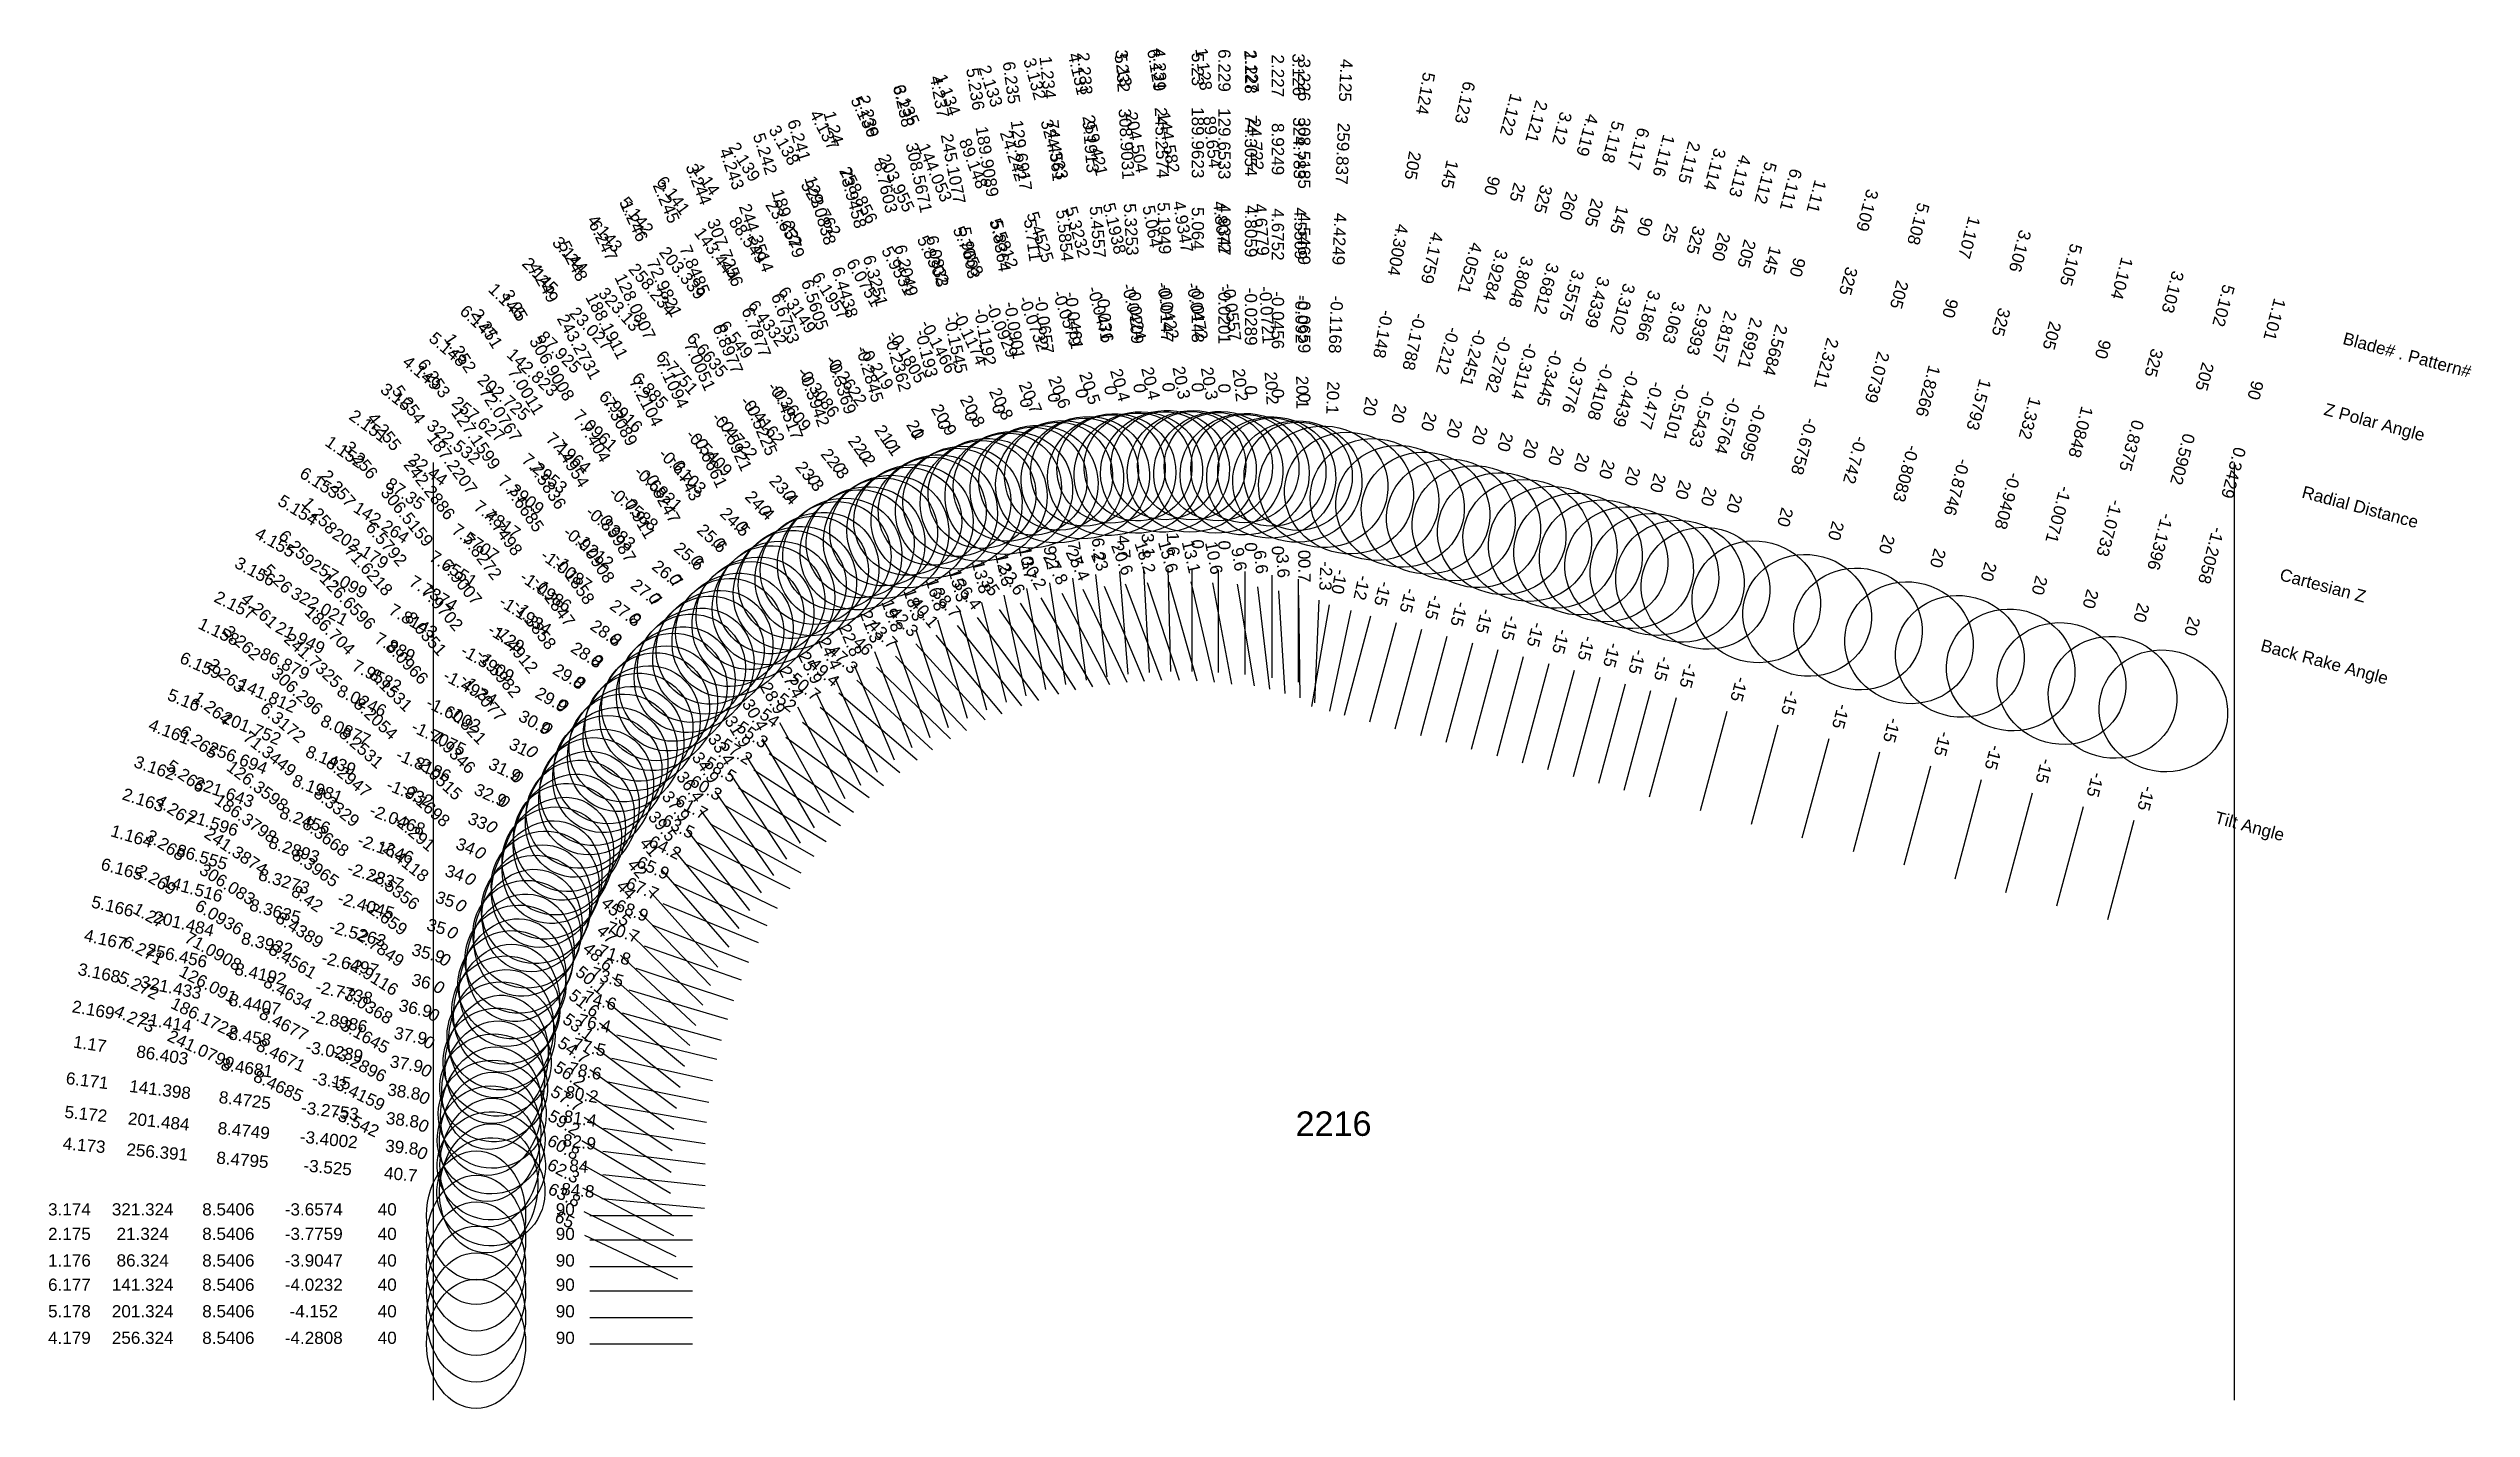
# Model space of a CAD drawing. Header units: inches. Extents: x 25.4 to 37.2, y 13.4 to 20.
import ezdxf
from ezdxf.enums import TextEntityAlignment as Align

# ---------------------------------------------------------------- set-up
doc = ezdxf.new("R2010")
doc.units = ezdxf.units.IN
doc.header["$MEASUREMENT"] = 0
for name, color, linetype, true_color in [('Blade_1', 30, 'Continuous', 0xff7f00), ('Blade_2', 7, 'Continuous', 0xcccc00), ('Blade_3', 7, 'Continuous', 0x00cc00), ('Blade_4', 7, 'Continuous', 0x00cccc), ('Blade_5', 7, 'Continuous', 0x0066cc), ('Blade_6', 190, 'Continuous', 0x7f00ff)]:
    doc.layers.add(name, color=color, linetype=linetype, true_color=true_color)
doc.styles.get("Standard").update_dxf_attribs({"font": 'arial.ttf'})

msp = doc.modelspace()

# ---------------------------------------------------------------- linework, layer by layer
for p, q in [((27.25, 18), (27.25, 13.445)), ((36, 18), (36, 13.445))]:
    msp.add_line(p, q)
at = {"layer": 'Blade_1'}
for p, q in [((30.469, 17.457), (30.523, 16.96)), ((31.194, 17.471), (31.194, 16.971)), ((30.613, 17.411), (30.789, 16.943)), ((31.256, 17.396), (31.314, 16.9)), ((29.807, 17.282), (29.939, 16.799)), ((30.001, 17.286), (30.288, 16.876)), ((31.805, 17.255), (31.676, 16.772)), ((29.405, 17.006), (29.764, 16.659)), ((32.547, 17.056), (32.418, 16.574)), ((29.201, 16.953), (29.408, 16.497)), ((33.289, 16.858), (33.159, 16.375)), ((34.031, 16.659), (33.901, 16.176)), ((28.692, 16.492), (28.967, 16.074)), ((28.882, 16.587), (29.293, 16.302)), ((34.772, 16.46), (34.643, 15.977)), ((35.514, 16.261), (35.385, 15.779)), ((28.472, 16.053), (28.922, 15.835)), ((28.299, 15.921), (28.634, 15.549)), ((28.201, 15.439), (28.681, 15.297)), ((28.059, 15.278), (28.451, 14.967)), ((28.077, 14.767), (28.571, 14.692)), ((27.973, 14.592), (28.409, 14.348)), ((28.011, 14.095), (28.511, 14.095))]:
    msp.add_line(p, q, dxfattribs=at)
for centre, major_axis, ratio in [((30.419, 17.927), (0.294, 0.111), 0.936085), ((31.193, 17.944), (0.312, 0.036), 0.938432), ((30.415, 17.954), (0.261, 0.028), 1), ((31.194, 17.971), (0.263, 0), 1), ((29.685, 17.738), (0.257, 0.18), 0.932742), ((29.675, 17.764), (0.253, 0.069), 1), ((31.948, 17.788), (0.303, -0.081), 0.939693), ((32.69, 17.589), (0.303, -0.081), 0.939693), ((29.008, 17.39), (0.218, 0.226), 0.909728), ((28.995, 17.408), (0.239, 0.108), 1), ((33.432, 17.39), (0.303, -0.081), 0.939693), ((34.173, 17.192), (0.303, -0.081), 0.939693), ((34.915, 16.993), (0.303, -0.081), 0.939693), ((28.429, 16.901), (0.179, 0.258), 0.876584), ((28.416, 16.909), (0.219, 0.145), 1), ((35.657, 16.794), (0.303, -0.081), 0.939693), ((27.975, 16.292), (0.137, 0.283), 0.848528), ((27.965, 16.292), (0.195, 0.176), 1), ((27.673, 15.595), (0.089, 0.301), 0.819266), ((27.667, 15.588), (0.163, 0.206), 1), ((27.537, 14.835), (0.128, 0.229), 1), ((27.532, 14.85), (0.047, 0.31), 0.779014), ((27.459, 14.095), (0, 0.314), 0.766045)]:
    msp.add_ellipse(centre, major_axis=major_axis, ratio=ratio, dxfattribs=at)
at = {"layer": 'Blade_2'}
for p, q in [((30.585, 17.471), (30.626, 16.972)), ((31.325, 17.454), (31.325, 16.954)), ((29.914, 17.321), (30.034, 16.836)), ((30.102, 17.317), (30.371, 16.896)), ((30.719, 17.418), (30.875, 16.943)), ((31.357, 17.378), (31.389, 16.879)), ((31.929, 17.222), (31.799, 16.739)), ((29.296, 17.017), (29.49, 16.556)), ((29.496, 17.06), (29.842, 16.699)), ((32.671, 17.023), (32.541, 16.54)), ((28.964, 16.667), (29.369, 16.373)), ((28.769, 16.577), (29.033, 16.152)), ((28.535, 16.154), (28.983, 15.931)), ((28.358, 16.024), (28.686, 15.647)), ((28.235, 15.544), (28.71, 15.388)), ((28.089, 15.388), (28.472, 15.068)), ((28.085, 14.882), (28.578, 14.797)), ((27.973, 14.707), (28.403, 14.451)), ((28.011, 14.224), (28.511, 14.224))]:
    msp.add_line(p, q, dxfattribs=at)
for centre, major_axis, ratio in [((30.547, 17.942), (0.298, 0.098), 0.93656), ((30.544, 17.969), (0.262, 0.022), 1), ((31.322, 17.928), (0.313, 0.02), 0.938707), ((31.325, 17.954), (0.263, 0), 1), ((29.804, 17.781), (0.264, 0.169), 0.933359), ((29.795, 17.807), (0.255, 0.063), 1), ((32.072, 17.755), (0.303, -0.081), 0.939693), ((29.115, 17.459), (0.227, 0.217), 0.910413), ((32.813, 17.556), (0.303, -0.081), 0.939693), ((29.102, 17.477), (0.242, 0.102), 1), ((28.518, 16.991), (0.185, 0.254), 0.884907), ((28.505, 17.001), (0.223, 0.139), 1), ((28.042, 16.4), (0.14, 0.281), 0.857485), ((28.03, 16.402), (0.198, 0.172), 1), ((27.711, 15.716), (0.098, 0.298), 0.819584), ((27.705, 15.709), (0.168, 0.201), 1), ((27.542, 14.976), (0.054, 0.309), 0.789227), ((27.544, 14.963), (0.134, 0.225), 1), ((27.459, 14.224), (0, 0.314), 0.766045)]:
    msp.add_ellipse(centre, major_axis=major_axis, ratio=ratio, dxfattribs=at)
at = {"layer": 'Blade_3'}
for p, q in [((30.702, 17.48), (30.729, 16.981)), ((31.453, 17.434), (31.453, 16.934)), ((30.023, 17.357), (30.13, 16.868)), ((30.202, 17.343), (30.454, 16.911)), ((30.825, 17.421), (30.96, 16.94)), ((31.455, 17.357), (31.461, 16.857)), ((32.052, 17.189), (31.923, 16.706)), ((29.394, 17.082), (29.576, 16.617)), ((29.596, 17.12), (29.933, 16.751)), ((32.794, 16.99), (32.665, 16.507)), ((29.044, 16.739), (29.438, 16.431)), ((33.536, 16.791), (33.407, 16.309)), ((28.849, 16.658), (29.102, 16.226)), ((34.278, 16.593), (34.149, 16.11)), ((35.02, 16.394), (34.89, 15.911)), ((28.596, 16.245), (29.037, 16.008)), ((28.417, 16.123), (28.735, 15.737)), ((28.275, 15.653), (28.747, 15.487)), ((28.122, 15.5), (28.497, 15.169)), ((28.1, 14.992), (28.59, 14.894)), ((27.984, 14.821), (28.406, 14.554)), ((28.011, 14.343), (28.511, 14.343))]:
    msp.add_line(p, q, dxfattribs=at)
for centre, major_axis, ratio in [((30.677, 17.952), (0.302, 0.084), 0.937002), ((30.675, 17.979), (0.262, 0.014), 1), ((29.925, 17.819), (0.271, 0.158), 0.934), ((29.917, 17.845), (0.256, 0.056), 1), ((31.449, 17.908), (0.314, 0.004), 0.938943), ((31.453, 17.934), (0.263, 0), 1), ((32.195, 17.722), (0.303, -0.081), 0.939693), ((29.225, 17.528), (0.232, 0.211), 0.917707), ((29.212, 17.548), (0.245, 0.095), 1), ((32.937, 17.523), (0.303, -0.081), 0.939693), ((33.679, 17.324), (0.303, -0.081), 0.939693), ((34.421, 17.125), (0.303, -0.081), 0.939693), ((28.609, 17.079), (0.193, 0.247), 0.885566), ((28.596, 17.089), (0.226, 0.133), 1), ((35.162, 16.927), (0.303, -0.081), 0.939693), ((28.111, 16.507), (0.149, 0.276), 0.85804), ((28.099, 16.509), (0.203, 0.167), 1), ((27.754, 15.835), (0.104, 0.296), 0.829114), ((27.747, 15.83), (0.174, 0.197), 1), ((27.559, 15.101), (0.062, 0.308), 0.78937), ((27.561, 15.088), (0.14, 0.222), 1), ((27.459, 14.343), (0, 0.314), 0.766045)]:
    msp.add_ellipse(centre, major_axis=major_axis, ratio=ratio, dxfattribs=at)
at = {"layer": 'Blade_4'}
for p, q in [((30.819, 17.485), (30.833, 16.986)), ((30.133, 17.389), (30.225, 16.898)), ((30.304, 17.366), (30.537, 16.923)), ((30.932, 17.421), (31.045, 16.934)), ((31.553, 17.332), (31.533, 16.833)), ((29.494, 17.135), (29.663, 16.665)), ((29.692, 17.162), (30.014, 16.78)), ((32.176, 17.156), (32.047, 16.673)), ((32.918, 16.957), (32.789, 16.474)), ((28.933, 16.738), (29.174, 16.3)), ((29.131, 16.812), (29.518, 16.495)), ((28.665, 16.336), (29.099, 16.089)), ((28.48, 16.22), (28.787, 15.825)), ((28.316, 15.754), (28.783, 15.574)), ((28.16, 15.607), (28.526, 15.266)), ((28.119, 15.107), (28.607, 14.998)), ((27.995, 14.937), (28.411, 14.659)), ((28.07, 14.425), (28.568, 14.379)), ((27.985, 14.247), (28.438, 14.035)), ((28.011, 13.719), (28.511, 13.719))]:
    msp.add_line(p, q, dxfattribs=at)
for centre, major_axis, ratio in [((30.806, 17.958), (0.306, 0.071), 0.937412), ((30.805, 17.985), (0.262, 0.007), 1), ((30.047, 17.853), (0.278, 0.147), 0.934526), ((30.04, 17.881), (0.258, 0.049), 1), ((31.575, 17.883), (0.314, -0.013), 0.939146), ((32.319, 17.689), (0.303, -0.081), 0.939693), ((29.336, 17.584), (0.24, 0.202), 0.91838), ((29.325, 17.606), (0.247, 0.089), 1), ((33.061, 17.49), (0.303, -0.081), 0.939693), ((28.705, 17.162), (0.199, 0.243), 0.89365), ((28.691, 17.175), (0.23, 0.127), 1), ((28.186, 16.609), (0.155, 0.273), 0.866802), ((28.173, 16.614), (0.207, 0.161), 1), ((27.802, 15.953), (0.113, 0.293), 0.82951), ((27.795, 15.948), (0.179, 0.192), 1), ((27.581, 15.226), (0.068, 0.307), 0.79944), ((27.58, 15.215), (0.146, 0.218), 1), ((27.531, 14.458), (0.111, 0.238), 1), ((27.52, 14.475), (0.029, 0.313), 0.757962), ((27.459, 13.719), (0, 0.314), 0.766045)]:
    msp.add_ellipse(centre, major_axis=major_axis, ratio=ratio, dxfattribs=at)
at = {"layer": 'Blade_5'}
for p, q in [((30.936, 17.485), (30.936, 16.985)), ((30.244, 17.416), (30.323, 16.923)), ((30.407, 17.385), (30.621, 16.933)), ((31.037, 17.416), (31.129, 16.924)), ((31.604, 17.309), (31.517, 16.816)), ((29.796, 17.209), (30.109, 16.819)), ((29.596, 17.188), (29.753, 16.714)), ((32.3, 17.123), (32.17, 16.64)), ((29.222, 16.882), (29.602, 16.557)), ((33.042, 16.924), (32.912, 16.441)), ((29.02, 16.813), (29.25, 16.369)), ((33.783, 16.725), (33.654, 16.242)), ((34.525, 16.526), (34.396, 16.044)), ((28.733, 16.421), (29.159, 16.16)), ((28.547, 16.313), (28.844, 15.91)), ((35.267, 16.328), (35.138, 15.845)), ((28.366, 15.859), (28.829, 15.669)), ((28.204, 15.715), (28.56, 15.364)), ((28.143, 15.22), (28.629, 15.102)), ((28.012, 15.052), (28.42, 14.763)), ((28.074, 14.542), (28.571, 14.489)), ((27.982, 14.363), (28.43, 14.143)), ((28.011, 13.848), (28.511, 13.848))]:
    msp.add_line(p, q, dxfattribs=at)
for centre, major_axis, ratio in [((30.936, 17.958), (0.309, 0.058), 0.937788), ((30.17, 17.883), (0.284, 0.135), 0.935072), ((30.164, 17.91), (0.259, 0.042), 1), ((30.936, 17.985), (0.263, 0), 1), ((31.7, 17.852), (0.309, -0.055), 0.939693), ((29.451, 17.639), (0.245, 0.196), 0.925386), ((29.439, 17.663), (0.249, 0.082), 1), ((32.442, 17.655), (0.303, -0.081), 0.939693), ((33.184, 17.457), (0.303, -0.081), 0.939693), ((28.804, 17.241), (0.204, 0.238), 0.901478), ((28.79, 17.257), (0.233, 0.121), 1), ((33.926, 17.258), (0.303, -0.081), 0.939693), ((34.668, 17.059), (0.303, -0.081), 0.939693), ((35.41, 16.86), (0.303, -0.081), 0.939693), ((28.263, 16.71), (0.164, 0.268), 0.867398), ((28.25, 16.715), (0.211, 0.156), 1), ((27.856, 16.068), (0.119, 0.29), 0.838878), ((27.847, 16.065), (0.184, 0.187), 1), ((27.607, 15.35), (0.074, 0.305), 0.809308), ((27.603, 15.341), (0.152, 0.214), 1), ((27.533, 14.584), (0.116, 0.236), 1), ((27.525, 14.6), (0.033, 0.312), 0.768595), ((27.459, 13.848), (0, 0.314), 0.766045)]:
    msp.add_ellipse(centre, major_axis=major_axis, ratio=ratio, dxfattribs=at)
at = {"layer": 'Blade_6'}
for p, q in [((30.356, 17.439), (30.423, 16.943)), ((31.065, 17.48), (31.065, 16.98)), ((30.51, 17.4), (30.705, 16.939)), ((31.157, 17.409), (31.24, 16.916)), ((29.701, 17.237), (29.845, 16.758)), ((29.894, 17.248), (30.191, 16.845)), ((31.709, 17.282), (31.605, 16.793)), ((32.423, 17.09), (32.294, 16.607)), ((29.109, 16.884), (29.327, 16.434)), ((29.309, 16.944), (29.677, 16.605)), ((33.165, 16.891), (33.036, 16.408)), ((28.808, 16.508), (29.229, 16.237)), ((28.618, 16.404), (28.904, 15.994)), ((28.416, 15.956), (28.872, 15.752)), ((28.251, 15.819), (28.598, 15.46)), ((28.168, 15.328), (28.65, 15.195)), ((28.033, 15.164), (28.433, 14.864)), ((28.075, 14.656), (28.571, 14.594)), ((27.975, 14.478), (28.418, 14.246)), ((28.011, 13.977), (28.511, 13.977))]:
    msp.add_line(p, q, dxfattribs=at)
for centre, major_axis, ratio in [((31.065, 17.953), (0.31, 0.052), 0.938129), ((30.294, 17.907), (0.289, 0.123), 0.935594), ((30.289, 17.934), (0.26, 0.035), 1), ((31.065, 17.98), (0.263, 0), 1), ((31.824, 17.821), (0.307, -0.065), 0.939693), ((29.567, 17.691), (0.253, 0.187), 0.926038), ((29.556, 17.715), (0.251, 0.076), 1), ((32.566, 17.622), (0.303, -0.081), 0.939693), ((33.308, 17.424), (0.303, -0.081), 0.939693), ((28.904, 17.318), (0.213, 0.231), 0.902161), ((28.891, 17.334), (0.236, 0.115), 1), ((28.345, 16.807), (0.17, 0.264), 0.875947), ((28.331, 16.814), (0.215, 0.15), 1), ((27.912, 16.181), (0.128, 0.287), 0.83934), ((27.903, 16.179), (0.189, 0.182), 1), ((27.636, 15.474), (0.083, 0.303), 0.809555), ((27.633, 15.464), (0.158, 0.21), 1), ((27.532, 14.71), (0.122, 0.232), 1), ((27.527, 14.725), (0.039, 0.312), 0.77898), ((27.459, 13.977), (0, 0.314), 0.766045)]:
    msp.add_ellipse(centre, major_axis=major_axis, ratio=ratio, dxfattribs=at)

# ---------------------------------------------------------------- texts
for s, height, p in [('Blade# . Pattern#', 0.05937, (36.532, 18.606)), ('Z Polar Angle', 0.05937, (36.44, 18.262)), ('Radial Distance', 0.05937, (36.333, 17.86)), ('Cartesian Z', 0.05937, (36.225, 17.459)), ('Back Rake Angle', 0.05937, (36.133, 17.115)), ('Tilt Angle', 0.0594, (35.909, 16.279))]:
    msp.add_text(s, height=height, rotation=345).set_placement(p, align=Align.MIDDLE_LEFT)
msp.add_text('2216', height=0.1187).set_placement((31.625, 14.789), align=Align.MIDDLE_CENTER)
at = {"layer": 'Blade_1'}
for s, rotation, p in [('1.234', 276.2, (30.207, 19.868)), ('1.128', 276.62, (30.965, 19.908)), ('1.228', 270, (31.194, 19.896)), ('1.134', 290.6094, (29.723, 19.777)), ('1.122', 255, (32.459, 19.697)), ('1.24', 285.3, (29.167, 19.621)), ('74.4561', 276.2, (30.245, 19.513)), ('89.654', 276.62, (31.006, 19.554)), ('74.3054', 270, (31.194, 19.54)), ('89.148', 290.6094, (29.848, 19.443)), ('1.116', 255, (33.201, 19.498)), ('1.14', 304.977, (28.552, 19.357)), ('73.9458', 285.3, (29.261, 19.277)), ('90', 255, (32.367, 19.353)), ('1.11', 255, (33.943, 19.3)), ('1.246', 294.4, (28.2, 19.161)), ('88.549', 304.977, (28.756, 19.065)), ('5.5854', 276.2, (30.29, 19.1)), ('4.8072', 276.62, (31.054, 19.141)), ('4.8059', 270, (31.194, 19.124)), ('90', 255, (33.109, 19.154)), ('1.107', 255, (34.685, 19.101)), ('5.5812', 290.6094, (29.995, 19.054)), ('72.9821', 294.4, (28.347, 18.837)), ('6.3251', 285.3, (29.371, 18.876)), ('4.0521', 255, (32.26, 18.952)), ('90', 255, (33.851, 18.956)), ('1.104', 255, (35.427, 18.902)), ('1.146', 315.9591, (27.588, 18.764)), ('6.3149', 304.977, (28.995, 18.725)), ('-0.0557', 276.62, (31.102, 18.728)), ('-0.0289', 270, (31.194, 18.709)), ('3.3102', 255, (33.002, 18.753)), ('-0.0732', 290.6094, (30.141, 18.665)), ('-0.0461', 276.2, (30.335, 18.687)), ('90', 255, (34.593, 18.757)), ('1.101', 255, (36.169, 18.703)), ('1.252', 303.4, (27.357, 18.516)), ('87.925', 315.9591, (27.844, 18.516)), ('-0.2362', 285.3, (29.48, 18.475)), ('-0.212', 255, (32.152, 18.55)), ('2.5684', 255, (33.743, 18.554)), ('7.0051', 294.4, (28.519, 18.458)), ('-0.2622', 304.977, (29.233, 18.384)), ('90', 255, (35.335, 18.558)), ('72.0767', 303.4, (27.553, 18.219)), ('20.6', 290.6094, (30.266, 18.332)), ('20.2', 276.62, (31.143, 18.374)), ('0', 270, (31.194, 18.352)), ('-0.4108', 255, (32.894, 18.351)), ('1.8266', 255, (34.485, 18.355)), ('90', 255, (36.076, 18.359)), ('6.9916', 315.9591, (28.142, 18.227)), ('0', 276.2, (30.373, 18.333)), ('-0.6095', 255, (33.636, 18.153)), ('1.0848', 255, (35.227, 18.156)), ('-0.5921', 294.4, (28.69, 18.08)), ('21.1', 304.977, (29.437, 18.092)), ('0', 285.3, (29.574, 18.132)), ('20', 255, (32.06, 18.206)), ('1.152', 325.2611, (26.805, 18.028)), ('-0.6103', 315.9591, (28.441, 17.938)), ('20', 255, (32.802, 18.007)), ('-0.8083', 255, (34.378, 17.954)), ('0.3429', 255, (35.969, 17.958)), ('87.35', 325.2611, (27.098, 17.825)), ('7.5836', 303.4, (27.782, 17.872)), ('1.258', 312, (26.677, 17.723)), ('24.5', 315.9591, (28.697, 17.691)), ('0', 294.4, (28.837, 17.755)), ('20', 255, (33.544, 17.809)), ('-1.0071', 255, (35.119, 17.755)), ('7.5707', 325.2611, (27.439, 17.588)), ('-1.2058', 255, (35.861, 17.556)), ('71.6218', 312, (26.915, 17.458)), ('-1.0908', 303.4, (28.01, 17.525)), ('6.2', 276.2, (30.456, 17.575)), ('20.6', 290.6094, (30.571, 17.522)), ('0', 270, (31.194, 17.59)), ('6.6', 276.62, (31.243, 17.514)), ('20', 255, (34.285, 17.61)), ('-1.0986', 325.2611, (27.781, 17.351)), ('15.3', 285.3, (29.775, 17.396)), ('35', 304.977, (29.933, 17.383)), ('20', 255, (35.027, 17.411)), ('-15', 255, (31.836, 17.37)), ('1.158', 334.2077, (26.196, 17.152)), ('8.0351', 312, (27.193, 17.149)), ('28.8', 325.2611, (28.074, 17.148)), ('0', 303.4, (28.207, 17.227)), ('-15', 255, (32.578, 17.171)), ('20', 255, (35.769, 17.212)), ('86.879', 334.2077, (26.517, 16.997)), ('24.4', 294.4, (29.152, 17.061)), ('46', 315.9591, (29.319, 17.089)), ('-1.7077', 312, (27.471, 16.84)), ('-15', 255, (33.32, 16.972)), ('1.264', 321.6, (26.158, 16.784)), ('8.0246', 334.2077, (26.891, 16.817)), ('-1.7075', 334.2077, (27.265, 16.636)), ('55.3', 325.2611, (28.785, 16.655)), ('-15', 255, (34.061, 16.774)), ('71.3449', 321.6, (26.438, 16.563)), ('0', 312, (27.71, 16.576)), ('33.4', 303.4, (28.626, 16.591)), ('-15', 255, (34.803, 16.575)), ('31.9', 334.2077, (27.586, 16.481)), ('8.3329', 321.6, (26.763, 16.304)), ('-15', 255, (35.545, 16.376)), ('1.164', 343.4989, (25.778, 16.157)), ('86.555', 343.4989, (26.119, 16.056)), ('-2.4118', 321.6, (27.089, 16.046)), ('64.2', 334.2077, (28.365, 16.104)), ('8.3273', 343.4989, (26.518, 15.938)), ('42', 312, (28.22, 16.009)), ('-2.4045', 343.4989, (26.916, 15.82)), ('1.27', 330.8, (25.856, 15.775)), ('35', 343.4989, (27.258, 15.718)), ('0', 321.6, (27.368, 15.825)), ('71.0908', 330.8, (26.167, 15.601)), ('73.5', 343.4989, (28.088, 15.473)), ('8.4634', 330.8, (26.53, 15.398)), ('51.6', 321.6, (27.966, 15.351)), ('1.17', 351.3706, (25.578, 15.147)), ('-3.1645', 330.8, (26.893, 15.195)), ('86.403', 351.3706, (25.93, 15.093)), ('8.4681', 351.3706, (26.341, 15.031)), ('0', 330.8, (27.204, 15.021)), ('-3.15', 351.3706, (26.752, 14.968)), ('38.8', 351.3706, (27.104, 14.915)), ('81.4', 351.3706, (27.96, 14.785)), ('60.8', 330.8, (27.869, 14.649)), ('1.176', 360, (25.483, 14.095)), ('86.324', 360, (25.839, 14.095)), ('8.5406', 360, (26.255, 14.095)), ('-3.9047', 360, (26.67, 14.095)), ('40', 360, (27.027, 14.095)), ('90', 360, (27.892, 14.095))]:
    msp.add_text(s, height=0.0594, rotation=rotation, dxfattribs=at).set_placement(p, align=Align.CENTER)
at = {"layer": 'Blade_2'}
for s, rotation, p in [('2.133', 288.1607, (29.931, 19.82)), ('2.233', 274.7, (30.387, 19.888)), ('2.127', 273.6348, (31.197, 19.9)), ('2.227', 270, (31.325, 19.879)), ('2.239', 283.8, (29.336, 19.676)), ('24.722', 273.6348, (31.219, 19.545)), ('2.121', 255, (32.583, 19.664)), ('2.139', 302.6392, (28.738, 19.445)), ('24.242', 288.1607, (30.042, 19.482)), ('9.1913', 274.7, (30.416, 19.532)), ('8.9249', 270, (31.325, 19.523)), ('2.115', 255, (33.325, 19.465)), ('8.7603', 283.8, (29.421, 19.33)), ('2.245', 292.8, (28.356, 19.252)), ('25', 255, (32.491, 19.32)), ('23.652', 302.6392, (28.93, 19.145)), ('5.4525', 288.1607, (30.172, 19.087)), ('5.4557', 274.7, (30.45, 19.118)), ('4.6779', 273.6348, (31.246, 19.13)), ('4.6752', 270, (31.325, 19.108)), ('25', 255, (33.233, 19.121)), ('2.145', 313.7131, (27.749, 18.888)), ('7.8485', 292.8, (28.494, 18.924)), ('6.2049', 283.8, (29.52, 18.927)), ('3.9284', 255, (32.383, 18.918)), ('6.1957', 302.6392, (29.155, 18.795)), ('-0.0721', 273.6348, (31.272, 18.715)), ('2.251', 301.9, (27.487, 18.636)), ('23.027', 313.7131, (27.995, 18.63)), ('-0.0579', 288.1607, (30.302, 18.692)), ('-0.031', 274.7, (30.484, 18.704)), ('-0.0456', 270, (31.325, 18.692)), ('3.1866', 255, (33.125, 18.72)), ('6.8977', 292.8, (28.655, 18.541)), ('-0.193', 283.8, (29.619, 18.523)), ('-0.2451', 255, (32.276, 18.517)), ('-0.219', 302.6392, (29.379, 18.445)), ('7.0011', 301.9, (27.676, 18.333)), ('6.885', 313.7131, (28.283, 18.33)), ('20.5', 288.1607, (30.413, 18.353)), ('0', 274.7, (30.513, 18.349)), ('20.2', 273.6348, (31.295, 18.36)), ('-0.4439', 255, (33.018, 18.318)), ('2.151', 323.9835, (26.92, 18.154)), ('-0.5225', 292.8, (28.816, 18.157)), ('0', 270, (31.325, 18.336)), ('-0.5409', 313.7131, (28.57, 18.029)), ('21', 302.6392, (29.571, 18.145)), ('0', 283.8, (29.704, 18.177)), ('20', 255, (32.184, 18.173)), ('22.44', 323.9835, (27.208, 17.944)), ('7.4954', 301.9, (27.895, 17.98)), ('20', 255, (32.925, 17.974)), ('2.257', 311, (26.767, 17.855)), ('7.4817', 323.9835, (27.544, 17.7)), ('24.4', 313.7131, (28.816, 17.772)), ('0', 292.8, (28.955, 17.829)), ('6.5792', 311, (27.001, 17.586)), ('-0.9987', 301.9, (28.115, 17.627)), ('-1.0087', 323.9835, (27.88, 17.455)), ('4.7', 274.7, (30.576, 17.589)), ('18.2', 288.1607, (30.682, 17.531)), ('0', 270, (31.325, 17.573)), ('3.6', 273.6348, (31.35, 17.496)), ('13.8', 283.8, (29.886, 17.437)), ('32.6', 302.6392, (30.038, 17.417)), ('2.157', 333.5095, (26.273, 17.281)), ('7.9702', 311, (27.273, 17.272)), ('27.8', 323.9835, (28.168, 17.246)), ('0', 301.9, (28.303, 17.325)), ('-15', 255, (31.96, 17.337)), ('21.949', 333.5095, (26.592, 17.123)), ('22.8', 292.8, (29.25, 17.126)), ('43.7', 313.7131, (29.414, 17.146)), ('-1.5982', 311, (27.546, 16.958)), ('-15', 255, (32.701, 17.138)), ('2.263', 320.1, (26.228, 16.944)), ('7.9582', 333.5095, (26.964, 16.937)), ('-1.6002', 333.5095, (27.336, 16.752)), ('6.3172', 320.1, (26.502, 16.715)), ('0', 311, (27.78, 16.69)), ('31.9', 301.9, (28.706, 16.678)), ('54', 323.9835, (28.868, 16.737)), ('31', 333.5095, (27.654, 16.593)), ('8.2947', 320.1, (26.821, 16.449)), ('2.163', 341.8298, (25.833, 16.333)), ('21.596', 341.8298, (26.171, 16.222)), ('-2.291', 320.1, (27.139, 16.182)), ('63.5', 333.5095, (28.429, 16.207)), ('8.2893', 341.8298, (26.566, 16.092)), ('41', 311, (28.28, 16.114)), ('2.269', 329.2, (25.89, 15.949)), ('-2.2837', 341.8298, (26.961, 15.962)), ('35', 341.8298, (27.3, 15.851)), ('0', 320.1, (27.413, 15.954)), ('6.0936', 329.2, (26.196, 15.766)), ('8.4561', 329.2, (26.553, 15.554)), ('71.8', 341.8298, (28.122, 15.581)), ('50.1', 320.1, (27.998, 15.464)), ('-3.0368', 329.2, (26.91, 15.341)), ('2.169', 350.1755, (25.594, 15.313)), ('21.414', 350.1755, (25.945, 15.253)), ('8.458', 350.1755, (26.355, 15.182)), ('0', 329.2, (27.216, 15.158)), ('-3.0239', 350.1755, (26.765, 15.111)), ('37.9', 350.1755, (27.116, 15.05)), ('80.2', 350.1755, (27.968, 14.902)), ('59.2', 329.2, (27.871, 14.768)), ('2.175', 360, (25.483, 14.224)), ('21.324', 360, (25.839, 14.224)), ('8.5406', 360, (26.255, 14.224)), ('-3.7759', 360, (26.67, 14.224)), ('40', 360, (27.027, 14.224)), ('90', 360, (27.892, 14.224))]:
    msp.add_text(s, height=0.0594, rotation=rotation, dxfattribs=at).set_placement(p, align=Align.CENTER)
at = {"layer": 'Blade_3'}
for s, rotation, p in [('3.132', 285.6025, (30.145, 19.856)), ('3.232', 273.1, (30.571, 19.901)), ('3.126', 270.663, (31.426, 19.884)), ('3.226', 270, (31.453, 19.859)), ('3.238', 282.3, (29.507, 19.726)), ('324.333', 285.6025, (30.241, 19.513)), ('308.9031', 273.1, (30.59, 19.546)), ('324.783', 270.663, (31.43, 19.528)), ('308.5185', 270, (31.453, 19.503)), ('3.12', 255, (32.707, 19.631)), ('3.138', 300.2164, (28.93, 19.527)), ('308.5671', 282.3, (29.582, 19.378)), ('3.244', 291.3, (28.513, 19.342)), ('3.114', 255, (33.449, 19.432)), ('323.762', 300.2164, (29.109, 19.22)), ('325', 255, (32.615, 19.287)), ('3.109', 255, (34.19, 19.233)), ('5.3232', 285.6025, (30.353, 19.113)), ('5.3253', 273.1, (30.612, 19.131)), ('4.5509', 270.663, (31.435, 19.113)), ('4.5469', 270, (31.453, 19.087)), ('3.144', 312.3382, (27.894, 18.989)), ('307.7256', 291.3, (28.642, 19.01)), ('6.0833', 282.3, (29.671, 18.972)), ('325', 255, (33.356, 19.088)), ('3.106', 255, (34.932, 19.035)), ('6.0751', 300.2164, (29.319, 18.86)), ('3.8048', 255, (32.507, 18.885)), ('3.25', 300.4, (27.622, 18.749)), ('323.13', 312.3382, (28.134, 18.725)), ('-0.0476', 285.6025, (30.465, 18.712)), ('-0.0209', 273.1, (30.635, 18.716)), ('325', 255, (34.098, 18.889)), ('3.103', 255, (35.674, 18.836)), ('6.7877', 291.3, (28.793, 18.623)), ('-0.092', 270.663, (31.44, 18.697)), ('-0.0659', 270, (31.453, 18.672)), ('3.063', 255, (33.249, 18.687)), ('325', 255, (34.84, 18.69)), ('306.9008', 300.4, (27.802, 18.442)), ('-0.1805', 300.2164, (29.528, 18.501)), ('-0.1545', 282.3, (29.76, 18.566)), ('-0.2782', 255, (32.399, 18.484)), ('2.3211', 255, (33.991, 18.488)), ('6.7751', 312.3382, (28.414, 18.418)), ('325', 255, (35.582, 18.492)), ('3.15', 321.9911, (27.052, 18.296)), ('-0.4517', 291.3, (28.944, 18.235)), ('20.4', 285.6025, (30.56, 18.369)), ('0', 273.1, (30.654, 18.36)), ('20.1', 270.663, (31.444, 18.341)), ('-0.477', 255, (33.141, 18.285)), ('1.5793', 255, (34.732, 18.289)), ('20.9', 300.2164, (29.707, 18.193)), ('0', 270, (31.453, 18.315)), ('322.532', 321.9911, (27.332, 18.077)), ('7.404', 300.4, (28.012, 18.084)), ('-0.4722', 312.3382, (28.693, 18.111)), ('0', 282.3, (29.835, 18.218)), ('20', 255, (32.307, 18.14)), ('-0.6758', 255, (33.883, 18.086)), ('0.8375', 255, (35.474, 18.09)), ('3.256', 309.5, (26.875, 17.994)), ('-0.8746', 255, (34.625, 17.888)), ('7.3909', 321.9911, (27.66, 17.821)), ('23.4', 312.3382, (28.933, 17.848)), ('0', 291.3, (29.074, 17.904)), ('20', 255, (33.049, 17.941)), ('306.5159', 309.5, (27.101, 17.719)), ('-0.911', 300.4, (28.223, 17.725)), ('20', 255, (33.791, 17.742)), ('-1.0733', 255, (35.367, 17.689)), ('-0.9212', 321.9911, (27.987, 17.565)), ('12.3', 282.3, (29.998, 17.473)), ('3.1', 273.1, (30.695, 17.598)), ('15.6', 285.6025, (30.793, 17.536)), ('0', 270, (31.453, 17.553)), ('20', 255, (34.533, 17.543)), ('3.156', 331.6682, (26.371, 17.445)), ('7.9007', 309.5, (27.366, 17.399)), ('27.7', 321.9911, (28.268, 17.345)), ('0', 300.4, (28.403, 17.418)), ('30.2', 300.2164, (30.143, 17.446)), ('0.7', 270.663, (31.454, 17.475)), ('322.021', 331.6682, (26.685, 17.276)), ('-15', 255, (32.083, 17.304)), ('20', 255, (35.275, 17.345)), ('3.262', 318.6, (26.303, 17.103)), ('-1.4912', 309.5, (27.63, 17.078)), ('21.3', 291.3, (29.351, 17.193)), ('42.3', 312.3382, (29.516, 17.208)), ('7.889', 331.6682, (27.051, 17.078)), ('-15', 255, (32.825, 17.105)), ('306.296', 318.6, (26.57, 16.868)), ('-1.4934', 331.6682, (27.416, 16.881)), ('-15', 255, (33.567, 16.906)), ('0', 309.5, (27.857, 16.803)), ('30.4', 300.4, (28.789, 16.76)), ('52', 321.9911, (28.95, 16.812)), ('30.9', 331.6682, (27.73, 16.712)), ('-15', 255, (34.309, 16.707)), ('8.2531', 318.6, (26.882, 16.593)), ('3.162', 340.6769, (25.889, 16.489)), ('-15', 255, (35.05, 16.509)), ('321.643', 340.6769, (26.225, 16.372)), ('-2.1698', 318.6, (27.194, 16.318)), ('61.7', 331.6682, (28.492, 16.301)), ('8.2456', 340.6769, (26.618, 16.234)), ('39.5', 309.5, (28.342, 16.215)), ('3.268', 327.7, (25.934, 16.117)), ('-2.1646', 340.6769, (27.01, 16.096)), ('0', 318.6, (27.461, 16.082)), ('306.083', 327.7, (26.235, 15.927)), ('34', 340.6769, (27.346, 15.979)), ('8.4389', 327.7, (26.586, 15.705)), ('70.7', 340.6769, (28.163, 15.692)), ('3.168', 348.6038, (25.622, 15.492)), ('-2.9116', 327.7, (26.938, 15.482)), ('48.6', 318.6, (28.033, 15.578)), ('321.433', 348.6038, (25.971, 15.422)), ('8.4407', 348.6038, (26.378, 15.339)), ('-2.8986', 348.6038, (26.786, 15.257)), ('0', 327.7, (27.239, 15.292)), ('37.9', 348.6038, (27.135, 15.187)), ('78.6', 348.6038, (27.983, 15.016)), ('57.7', 327.7, (27.883, 14.885)), ('3.174', 360, (25.483, 14.343)), ('321.324', 360, (25.839, 14.343)), ('8.5406', 360, (26.255, 14.343)), ('-3.6574', 360, (26.67, 14.343)), ('40', 360, (27.027, 14.343)), ('90', 360, (27.892, 14.343))]:
    msp.add_text(s, height=0.0594, rotation=rotation, dxfattribs=at).set_placement(p, align=Align.CENTER)
at = {"layer": 'Blade_4'}
for s, rotation, p in [('4.131', 283.1353, (30.357, 19.882)), ('4.231', 271.6, (30.751, 19.91)), ('4.125', 267.6965, (31.655, 19.858)), ('4.237', 280.7, (29.682, 19.772)), ('4.137', 297.8121, (29.125, 19.602)), ('259.421', 283.1353, (30.438, 19.535)), ('245.2574', 271.6, (30.761, 19.553)), ('4.119', 255, (32.83, 19.598)), ('245.1077', 280.7, (29.748, 19.422)), ('259.837', 267.6965, (31.64, 19.502)), ('4.243', 289.8, (28.673, 19.417)), ('258.856', 297.8121, (29.291, 19.286)), ('4.113', 255, (33.572, 19.399)), ('260', 255, (32.738, 19.254)), ('4.143', 310.1304, (28.063, 19.095)), ('244.3514', 289.8, (28.793, 19.082)), ('5.1938', 283.1353, (30.532, 19.131)), ('5.1949', 271.6, (30.773, 19.138)), ('4.4249', 267.6965, (31.624, 19.087)), ('5.9603', 280.7, (29.826, 19.014)), ('260', 255, (33.48, 19.055)), ('4.249', 298.9, (27.761, 18.861)), ('258.234', 310.1304, (28.292, 18.823)), ('5.9531', 297.8121, (29.485, 18.919)), ('3.6812', 255, (32.631, 18.852)), ('-0.0424', 283.1353, (30.627, 18.726)), ('-0.0147', 271.6, (30.784, 18.723)), ('243.2731', 298.9, (27.933, 18.549)), ('6.6753', 289.8, (28.934, 18.691)), ('-0.1192', 280.7, (29.903, 18.605)), ('-0.1168', 267.6965, (31.607, 18.672)), ('2.9393', 255, (33.372, 18.653)), ('6.6635', 310.1304, (28.56, 18.505)), ('-0.1466', 297.8121, (29.679, 18.551)), ('4.149', 320.6846, (27.176, 18.414)), ('-0.3114', 255, (32.523, 18.451)), ('-0.3942', 289.8, (29.075, 18.3)), ('20.4', 283.1353, (30.708, 18.379)), ('0', 271.6, (30.794, 18.366)), ('20.1', 267.6965, (31.592, 18.316)), ('-0.5101', 255, (33.265, 18.252)), ('257.627', 320.6846, (27.451, 18.188)), ('7.3089', 298.9, (28.134, 18.185)), ('-0.4162', 310.1304, (28.828, 18.187)), ('20.8', 297.8121, (29.845, 18.236)), ('0', 280.7, (29.969, 18.255)), ('4.255', 307.9, (26.99, 18.133)), ('20', 255, (32.431, 18.107)), ('242.2886', 307.9, (27.209, 17.852)), ('7.2953', 320.6846, (27.773, 17.925)), ('-0.8247', 298.9, (28.335, 17.821)), ('23.3', 310.1304, (29.058, 17.915)), ('0', 289.8, (29.196, 17.965)), ('20', 255, (33.173, 17.908)), ('4.155', 330.3425, (26.468, 17.587)), ('-0.8383', 320.6846, (28.094, 17.662)), ('7.8272', 307.9, (27.464, 17.524)), ('0', 298.9, (28.507, 17.509)), ('10.7', 280.7, (30.11, 17.506)), ('27.8', 297.8121, (30.249, 17.471)), ('1.6', 271.6, (30.816, 17.604)), ('13.1', 283.1353, (30.905, 17.536)), ('257.099', 330.3425, (26.778, 17.411)), ('26.7', 320.6846, (28.37, 17.436)), ('-2.3', 267.6965, (31.558, 17.451)), ('4.261', 317, (26.387, 17.261)), ('7.8143', 330.3425, (27.139, 17.205)), ('-1.3858', 307.9, (27.72, 17.196)), ('19.8', 289.8, (29.454, 17.247)), ('40.1', 310.1304, (29.615, 17.253)), ('-15', 255, (32.207, 17.271)), ('241.7325', 317, (26.647, 17.018)), ('-1.3909', 330.3425, (27.5, 17)), ('-15', 255, (32.949, 17.072)), ('0', 307.9, (27.939, 16.915)), ('50.7', 320.6846, (29.039, 16.888)), ('8.2054', 317, (26.951, 16.735)), ('29.9', 330.3425, (27.81, 16.823)), ('28.9', 298.9, (28.875, 16.842)), ('4.161', 338.8597, (25.958, 16.666)), ('256.694', 338.8597, (26.291, 16.538)), ('8.1981', 338.8597, (26.678, 16.388)), ('-2.0515', 317, (27.255, 16.451)), ('4.267', 326.2, (25.98, 16.286)), ('37.9', 307.9, (28.407, 16.313)), ('60.3', 330.3425, (28.562, 16.395)), ('-2.0468', 338.8597, (27.066, 16.238)), ('0', 317, (27.516, 16.209)), ('241.3874', 326.2, (26.276, 16.088)), ('34', 338.8597, (27.398, 16.109)), ('8.42', 326.2, (26.622, 15.857)), ('68.9', 338.8597, (28.206, 15.797)), ('4.167', 347.4832, (25.651, 15.655)), ('256.456', 347.4832, (25.999, 15.577)), ('-2.7849', 326.2, (26.967, 15.625)), ('47', 317, (28.073, 15.688)), ('8.4192', 347.4832, (26.405, 15.487)), ('-2.7738', 347.4832, (26.811, 15.397)), ('0', 326.2, (27.263, 15.427)), ('4.273', 335, (25.787, 15.272)), ('36.9', 347.4832, (27.158, 15.32)), ('241.0799', 335, (26.11, 15.121)), ('77.5', 347.4832, (28.003, 15.132)), ('56.2', 326.2, (27.897, 15.003)), ('8.4685', 335, (26.486, 14.945)), ('-3.542', 335, (26.863, 14.77)), ('4.173', 354.7868, (25.552, 14.655)), ('256.391', 354.7868, (25.907, 14.622)), ('8.4795', 354.7868, (26.321, 14.584)), ('-3.525', 354.7868, (26.735, 14.547)), ('0', 335, (27.186, 14.619)), ('40.7', 354.7868, (27.09, 14.514)), ('84.8', 354.7868, (27.951, 14.436)), ('65', 335, (27.877, 14.297)), ('4.179', 360, (25.483, 13.719)), ('256.324', 360, (25.839, 13.719)), ('8.5406', 360, (26.255, 13.719)), ('-4.2808', 360, (26.67, 13.719)), ('40', 360, (27.027, 13.719)), ('90', 360, (27.892, 13.719))]:
    msp.add_text(s, height=0.0594, rotation=rotation, dxfattribs=at).set_placement(p, align=Align.CENTER)
at = {"layer": 'Blade_5'}
for s, rotation, p in [('5.236', 279.2, (29.856, 19.81)), ('5.13', 280.5621, (30.574, 19.901)), ('5.23', 270, (30.936, 19.91)), ('5.136', 295.4255, (29.321, 19.668)), ('5.124', 260, (32.043, 19.798)), ('204.504', 280.5621, (30.639, 19.551)), ('189.9623', 270, (30.936, 19.554)), ('5.242', 288.3, (28.835, 19.491)), ('189.9089', 279.2, (29.913, 19.458)), ('5.118', 255, (32.954, 19.565)), ('203.955', 295.4255, (29.474, 19.346)), ('205', 260, (31.981, 19.448)), ('5.112', 255, (33.696, 19.366)), ('189.2379', 288.3, (28.947, 19.153)), ('5.142', 308.7139, (28.215, 19.181)), ('5.064', 280.5621, (30.715, 19.142)), ('5.064', 270, (30.936, 19.138)), ('205', 255, (32.862, 19.221)), ('5.108', 255, (34.438, 19.167)), ('5.248', 297.4, (27.904, 18.966)), ('5.8302', 295.4255, (29.653, 18.971)), ('5.8364', 279.2, (29.979, 19.048)), ('4.3004', 260, (31.909, 19.038)), ('205', 255, (33.604, 19.022)), ('203.339', 308.7139, (28.438, 18.903)), ('5.105', 255, (35.18, 18.968)), ('6.5605', 288.3, (29.077, 18.758)), ('-0.0422', 280.5621, (30.791, 18.733)), ('-0.0148', 270, (30.936, 18.723)), ('3.5575', 255, (32.754, 18.819)), ('205', 255, (34.345, 18.823)), ('5.102', 255, (35.921, 18.77)), ('188.1911', 297.4, (28.068, 18.65)), ('-0.1174', 295.4255, (29.831, 18.595)), ('-0.0901', 279.2, (30.046, 18.638)), ('-0.148', 260, (31.837, 18.629)), ('2.8157', 255, (33.496, 18.62)), ('5.148', 319.3802, (27.303, 18.528)), ('6.549', 308.7139, (28.698, 18.579)), ('205', 255, (35.087, 18.624)), ('-0.3369', 288.3, (29.208, 18.363)), ('-0.3445', 255, (32.647, 18.418)), ('2.0739', 255, (34.238, 18.422)), ('205', 255, (35.829, 18.425)), ('5.254', 306.4, (27.108, 18.265)), ('202.725', 319.3802, (27.574, 18.296)), ('7.2104', 297.4, (28.259, 18.281)), ('-0.3609', 308.7139, (28.958, 18.255)), ('20.3', 280.5621, (30.857, 18.383)), ('0', 270, (30.936, 18.366)), ('20.8', 295.4255, (29.984, 18.273)), ('0', 279.2, (30.103, 18.286)), ('20', 260, (31.775, 18.278)), ('-0.5433', 255, (33.388, 18.219)), ('1.332', 255, (34.98, 18.223)), ('187.2207', 306.4, (27.319, 17.978)), ('7.1964', 319.3802, (27.889, 18.025)), ('0.5902', 255, (35.722, 18.024)), ('-0.743', 297.4, (28.45, 17.912)), ('22.3', 308.7139, (29.18, 17.977)), ('0', 288.3, (29.32, 18.025)), ('20', 255, (32.554, 18.074)), ('-0.742', 255, (34.13, 18.02)), ('20', 255, (33.296, 17.875)), ('-0.9408', 255, (34.872, 17.821)), ('5.154', 328.4546, (26.578, 17.744)), ('-0.7588', 319.3802, (28.205, 17.755)), ('202.179', 328.4546, (26.882, 17.558)), ('7.7498', 306.4, (27.566, 17.643)), ('20', 255, (34.038, 17.676)), ('-1.1396', 255, (35.614, 17.623)), ('25.6', 319.3802, (28.475, 17.523)), ('0', 297.4, (28.614, 17.595)), ('9.2', 279.2, (30.225, 17.534)), ('25.4', 295.4255, (30.356, 17.492)), ('0', 270, (30.936, 17.604)), ('10.6', 280.5621, (31.015, 17.532)), ('5.26', 315.5, (26.474, 17.415)), ('7.7374', 328.4546, (27.236, 17.34)), ('-1.2847', 306.4, (27.813, 17.309)), ('-10', 260, (31.624, 17.426)), ('20', 255, (34.78, 17.477)), ('18.3', 288.3, (29.559, 17.301)), ('38.7', 308.7139, (29.722, 17.301)), ('20', 255, (35.522, 17.278)), ('186.704', 315.5, (26.728, 17.165)), ('-1.29', 328.4546, (27.59, 17.123)), ('-15', 255, (32.33, 17.237)), ('-15', 255, (33.072, 17.039)), ('8.1531', 315.5, (27.024, 16.874)), ('29.8', 328.4546, (27.894, 16.936)), ('0', 306.4, (28.024, 17.022)), ('27.4', 297.4, (28.965, 16.919)), ('49.4', 319.3802, (29.132, 16.959)), ('5.16', 337.6777, (26.028, 16.819)), ('-15', 255, (33.814, 16.84)), ('201.752', 337.6777, (26.357, 16.683)), ('8.1439', 337.6777, (26.742, 16.526)), ('-1.9346', 315.5, (27.321, 16.582)), ('-15', 255, (34.556, 16.641)), ('5.266', 324.7, (26.032, 16.453)), ('36.4', 306.4, (28.476, 16.408)), ('58.5', 328.4546, (28.631, 16.484)), ('-15', 255, (35.298, 16.442)), ('186.3798', 324.7, (26.323, 16.248)), ('-1.932', 337.6777, (27.126, 16.368)), ('0', 315.5, (27.575, 16.333)), ('33', 337.6777, (27.456, 16.232)), ('8.3965', 324.7, (26.662, 16.007)), ('5.166', 346.3666, (25.686, 15.816)), ('67.7', 337.6777, (28.256, 15.904)), ('201.484', 346.3666, (26.032, 15.732)), ('-2.659', 324.7, (27.002, 15.767)), ('45.5', 315.5, (28.119, 15.798)), ('8.3932', 346.3666, (26.436, 15.634)), ('-2.6497', 346.3666, (26.84, 15.536)), ('0', 324.7, (27.292, 15.561)), ('5.272', 333.8, (25.806, 15.434)), ('36', 346.3666, (27.186, 15.452)), ('186.1722', 333.8, (26.125, 15.277)), ('76.4', 346.3666, (28.027, 15.248)), ('8.4671', 333.8, (26.498, 15.093)), ('54.7', 324.7, (27.915, 15.121)), ('-3.4159', 333.8, (26.871, 14.91)), ('5.172', 353.9726, (25.56, 14.807)), ('201.484', 353.9726, (25.914, 14.77)), ('8.4749', 353.9726, (26.327, 14.726)), ('-3.4002', 353.9726, (26.74, 14.683)), ('0', 333.8, (27.191, 14.752)), ('39.8', 353.9726, (27.095, 14.645)), ('84', 353.9726, (27.955, 14.554)), ('63.8', 333.8, (27.875, 14.416)), ('5.178', 360, (25.483, 13.848)), ('201.324', 360, (25.839, 13.848)), ('8.5406', 360, (26.255, 13.848)), ('-4.152', 360, (26.67, 13.848)), ('40', 360, (27.027, 13.848)), ('90', 360, (27.892, 13.848))]:
    msp.add_text(s, height=0.0594, rotation=rotation, dxfattribs=at).set_placement(p, align=Align.CENTER)
at = {"layer": 'Blade_6'}
for s, rotation, p in [('6.235', 277.7, (30.031, 19.842)), ('6.129', 279.5864, (30.736, 19.902)), ('6.229', 270, (31.065, 19.905)), ('6.135', 293.0209, (29.521, 19.726)), ('6.123', 258, (32.235, 19.755)), ('6.241', 286.8, (29, 19.558)), ('144.582', 279.5864, (30.795, 19.55)), ('129.6533', 270, (31.065, 19.549)), ('144.053', 293.0209, (29.661, 19.398)), ('129.6917', 277.7, (30.079, 19.489)), ('6.117', 255, (33.078, 19.532)), ('145', 258, (32.161, 19.406)), ('6.141', 306.4399, (28.393, 19.281)), ('129.0838', 286.8, (29.103, 19.217)), ('6.111', 255, (33.819, 19.333)), ('4.9347', 279.5864, (30.865, 19.141)), ('4.9347', 270, (31.065, 19.133)), ('145', 255, (32.985, 19.187)), ('6.247', 295.9, (28.05, 19.066)), ('143.444', 306.4399, (28.604, 18.995)), ('5.7058', 293.0209, (29.823, 19.016)), ('5.711', 277.7, (30.134, 19.077)), ('4.1759', 258, (32.075, 19)), ('145', 255, (33.727, 18.989)), ('128.0807', 295.9, (28.205, 18.745)), ('6.4438', 286.8, (29.223, 18.819)), ('-0.0472', 279.5864, (30.934, 18.731)), ('-0.0201', 270, (31.065, 18.717)), ('3.4339', 255, (32.878, 18.786)), ('6.147', 317.2964, (27.451, 18.658)), ('6.4332', 306.4399, (28.851, 18.66)), ('-0.0929', 293.0209, (29.986, 18.633)), ('-0.0657', 277.7, (30.19, 18.665)), ('-0.1788', 258, (31.988, 18.593)), ('2.6921', 255, (33.62, 18.587)), ('6.253', 304.9, (27.23, 18.393)), ('142.823', 317.2964, (27.713, 18.417)), ('7.1094', 295.9, (28.387, 18.371)), ('-0.2845', 286.8, (29.343, 18.422)), ('-0.3776', 255, (32.77, 18.385)), ('-0.3086', 306.4399, (29.098, 18.326)), ('20.7', 293.0209, (30.125, 18.305)), ('20.3', 279.5864, (30.993, 18.38)), ('0', 270, (31.065, 18.361)), ('127.1599', 304.9, (27.434, 18.101)), ('7.0961', 317.2964, (28.019, 18.135)), ('0', 277.7, (30.238, 18.312)), ('20', 258, (31.914, 18.244)), ('-0.5764', 255, (33.512, 18.186)), ('-0.6661', 295.9, (28.568, 17.997)), ('22.2', 306.4399, (29.31, 18.04)), ('0', 286.8, (29.446, 18.08)), ('20', 255, (32.678, 18.04)), ('6.153', 327.2031, (26.683, 17.877)), ('-0.6821', 317.2964, (28.324, 17.853)), ('142.264', 327.2031, (26.983, 17.684)), ('7.6685', 304.9, (27.672, 17.76)), ('20', 255, (33.42, 17.842)), ('6.259', 314, (26.566, 17.564)), ('25.6', 317.2964, (28.586, 17.611)), ('0', 295.9, (28.724, 17.677)), ('7.6551', 327.2031, (27.332, 17.459)), ('-1.1858', 304.9, (27.91, 17.419)), ('7.7', 277.7, (30.34, 17.556)), ('23', 293.0209, (30.463, 17.509)), ('0', 270, (31.065, 17.599)), ('9.6', 279.5864, (31.137, 17.526)), ('126.6596', 314, (26.814, 17.307)), ('16.8', 286.8, (29.666, 17.351)), ('36.4', 306.4399, (29.824, 17.343)), ('-12', 258, (31.734, 17.398)), ('-1.1934', 327.2031, (27.682, 17.234)), ('-15', 255, (32.454, 17.204)), ('6.159', 335.9149, (26.108, 16.988)), ('8.0966', 314, (27.102, 17.008)), ('28.8', 327.2031, (27.981, 17.041)), ('0', 304.9, (28.113, 17.127)), ('25.9', 295.9, (29.057, 16.991)), ('47.3', 317.2964, (29.222, 17.024)), ('-15', 255, (33.196, 17.006)), ('141.812', 335.9149, (26.433, 16.843)), ('6.265', 323.1, (26.094, 16.62)), ('8.0877', 335.9149, (26.813, 16.673)), ('-1.821', 314, (27.391, 16.71)), ('57.2', 327.2031, (28.709, 16.572)), ('126.3598', 323.1, (26.379, 16.406)), ('-1.8186', 335.9149, (27.192, 16.503)), ('0', 314, (27.639, 16.453)), ('34.9', 304.9, (28.55, 16.502)), ('32.9', 335.9149, (27.517, 16.358)), ('8.3668', 323.1, (26.711, 16.157)), ('6.165', 344.6385, (25.731, 15.997)), ('-2.5356', 323.1, (27.043, 15.907)), ('65.9', 335.9149, (28.307, 16.005)), ('141.516', 344.6385, (26.074, 15.903)), ('44', 314, (28.168, 15.905)), ('8.3635', 344.6385, (26.475, 15.793)), ('6.271', 332.3, (25.828, 15.605)), ('-2.5263', 344.6385, (26.876, 15.683)), ('35.9', 344.6385, (27.219, 15.588)), ('0', 323.1, (27.328, 15.693)), ('126.091', 332.3, (26.143, 15.44)), ('74.6', 344.6385, (28.054, 15.359)), ('8.4677', 332.3, (26.511, 15.246)), ('53.1', 323.1, (27.938, 15.235)), ('-3.2896', 332.3, (26.879, 15.053)), ('6.171', 352.8874, (25.566, 14.969)), ('141.398', 352.8874, (25.92, 14.925)), ('8.4725', 352.8874, (26.332, 14.874)), ('-3.2753', 352.8874, (26.745, 14.822)), ('38.8', 352.8874, (27.098, 14.778)), ('0', 332.3, (27.195, 14.888)), ('82.9', 352.8874, (27.957, 14.671)), ('62.3', 332.3, (27.87, 14.533)), ('6.177', 360, (25.483, 13.977)), ('141.324', 360, (25.839, 13.977)), ('8.5406', 360, (26.255, 13.977)), ('-4.0232', 360, (26.67, 13.977)), ('40', 360, (27.027, 13.977)), ('90', 360, (27.892, 13.977))]:
    msp.add_text(s, height=0.0594, rotation=rotation, dxfattribs=at).set_placement(p, align=Align.CENTER)

doc.saveas('drawing.dxf')
